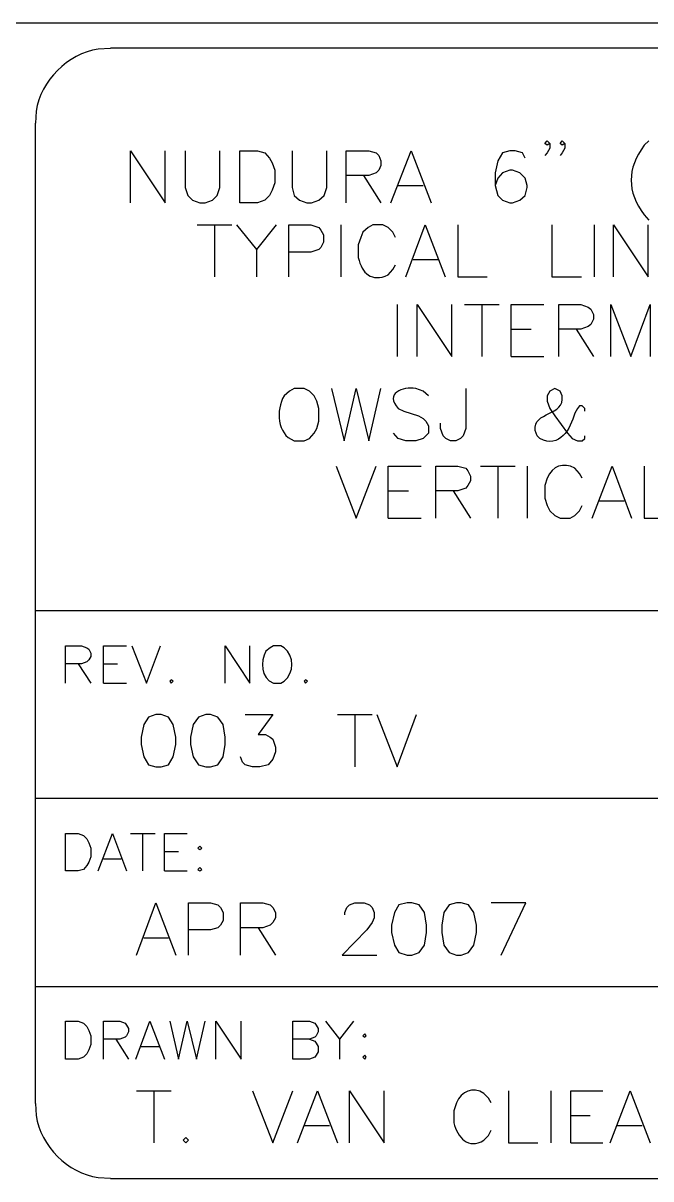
# Model space of a CAD drawing. Header units: millimetres. Extents: x 14 to 201, y 16 to 268.
# Drawn here: x 152.43 to 172.32, y 15.62 to 52.24 of the extents above; entities that cross this region are included whole.
import ezdxf

# ---------------------------------------------------------------- set-up
doc = ezdxf.new("R2010")
doc.units = ezdxf.units.MM
doc.layers.get('0').update_dxf_attribs({"linetype": 'CONTINUOUS'})

msp = doc.modelspace()

# ---------------------------------------------------------------- linework, layer by layer
at = {"color": 0}
for p, q in [((198.121, 52.2386), (17.0174, 52.2386)), ((155.195, 51.4354), (154.813, 51.4131)), ((155.195, 51.4558), (198.924, 51.4558)), ((152.845, 49.4453), (152.823, 49.0636)), ((152.823, 18.0123), (152.823, 49.0636)), ((168.953, 48.4297), (169.037, 48.514)), ((169.037, 48.3665), (168.953, 48.4297)), ((169.037, 48.514), (169.121, 48.4297)), ((169.121, 48.4297), (169.037, 48.3665)), ((169.121, 48.4297), (169.121, 48.2808)), ((169.44, 48.4297), (169.503, 48.514)), ((169.503, 48.3665), (169.44, 48.4297)), ((169.503, 48.514), (169.587, 48.4297)), ((169.587, 48.4297), (169.503, 48.3665)), ((169.587, 48.4297), (169.587, 48.2808)), ((172.255, 48.514), (172.106, 48.3665)), ((155.829, 46.5459), (155.829, 48.1969)), ((155.829, 48.1969), (156.93, 46.5459)), ((156.93, 46.5459), (156.93, 48.1969)), ((157.565, 48.1969), (157.565, 47.0323)), ((158.666, 47.0323), (158.666, 48.1969)), ((159.3, 46.5459), (159.3, 48.1969)), ((159.3, 48.1969), (159.851, 48.1969)), ((159.851, 48.1969), (160.084, 48.1334)), ((160.084, 48.1334), (160.231, 47.964)), ((160.951, 48.1969), (160.951, 47.0323)), ((162.052, 47.0323), (162.052, 48.1969)), ((162.667, 46.5459), (162.667, 48.1969)), ((162.667, 48.1969), (163.386, 48.1969)), ((163.386, 48.1969), (163.619, 48.1334)), ((163.619, 48.1334), (163.703, 48.048)), ((163.703, 48.048), (163.766, 47.8786)), ((164.084, 46.5459), (164.72, 48.1969)), ((164.72, 48.1969), (165.354, 46.5459)), ((167.619, 48.1334), (167.47, 47.8786)), ((167.852, 48.1969), (167.619, 48.1334)), ((168.021, 48.1969), (167.852, 48.1969)), ((168.254, 48.1334), (168.021, 48.1969)), ((168.338, 47.964), (168.254, 48.1334)), ((169.037, 48.1334), (168.953, 48.048)), ((169.121, 48.2808), (169.037, 48.1334)), ((169.503, 48.1334), (169.44, 48.048)), ((169.587, 48.2808), (169.503, 48.1334)), ((160.231, 47.964), (160.317, 47.8151)), ((160.317, 47.8151), (160.401, 47.5823)), ((163.766, 47.7312), (163.703, 47.5823)), ((163.766, 47.8786), (163.766, 47.7312)), ((167.47, 47.8786), (167.386, 47.4984)), ((160.401, 47.5823), (160.401, 47.1798)), ((163.386, 47.4126), (162.667, 47.4126)), ((163.216, 47.4126), (163.766, 46.5459)), ((163.619, 47.4984), (163.386, 47.4126)), ((163.703, 47.5823), (163.619, 47.4984)), ((167.386, 47.4984), (167.386, 47.0958)), ((167.47, 47.3287), (167.386, 47.0958)), ((167.619, 47.4984), (167.47, 47.3287)), ((167.852, 47.5823), (167.619, 47.4984)), ((167.936, 47.5823), (167.852, 47.5823)), ((168.169, 47.4984), (167.936, 47.5823)), ((168.338, 47.3287), (168.169, 47.4984)), ((168.402, 47.0958), (168.338, 47.3287)), ((157.565, 47.0323), (157.649, 46.779)), ((158.581, 46.779), (158.666, 47.0323)), ((160.317, 46.947), (160.231, 46.779)), ((160.401, 47.1798), (160.317, 46.947)), ((160.951, 47.0323), (161.016, 46.779)), ((161.968, 46.779), (162.052, 47.0323)), ((164.317, 47.0958), (165.1, 47.0958)), ((167.386, 47.0958), (167.47, 46.779)), ((168.338, 46.779), (168.402, 47.0323)), ((168.402, 47.0323), (168.402, 47.0958)), ((157.649, 46.779), (157.798, 46.6302)), ((157.798, 46.6302), (158.031, 46.5459)), ((158.031, 46.5459), (158.2, 46.5459)), ((158.2, 46.5459), (158.433, 46.6302)), ((158.433, 46.6302), (158.581, 46.779)), ((159.851, 46.5459), (159.3, 46.5459)), ((160.084, 46.6302), (159.851, 46.5459)), ((160.231, 46.779), (160.084, 46.6302)), ((161.016, 46.779), (161.183, 46.6302)), ((161.183, 46.6302), (161.417, 46.5459)), ((161.417, 46.5459), (161.565, 46.5459)), ((161.565, 46.5459), (161.798, 46.6302)), ((161.798, 46.6302), (161.968, 46.779)), ((167.47, 46.779), (167.619, 46.6302)), ((167.619, 46.6302), (167.852, 46.5459)), ((167.852, 46.5459), (167.936, 46.5459)), ((167.936, 46.5459), (168.169, 46.6302)), ((168.169, 46.6302), (168.338, 46.779)), ((172.106, 46.1641), (172.255, 45.9948)), ((157.945, 45.8474), (159.046, 45.8474)), ((158.496, 45.8474), (158.496, 44.1964)), ((159.195, 45.8474), (159.829, 45.0631)), ((160.444, 45.8474), (159.829, 45.0631)), ((160.846, 44.1964), (160.846, 45.8474)), ((160.846, 45.8474), (161.545, 45.8474)), ((161.545, 45.8474), (161.798, 45.762)), ((162.497, 45.8474), (162.497, 44.1964)), ((163.513, 45.8474), (163.364, 45.762)), ((163.829, 45.8474), (163.513, 45.8474)), ((163.999, 45.762), (163.829, 45.8474)), ((164.55, 44.1964), (165.163, 45.8474)), ((165.163, 45.8474), (165.799, 44.1964)), ((166.201, 45.8474), (166.201, 44.1964)), ((169.184, 45.8474), (169.184, 44.1964)), ((170.518, 45.8474), (170.518, 44.1964)), ((171.133, 44.1964), (171.133, 45.8474)), ((171.133, 45.8474), (172.233, 44.1964)), ((172.233, 44.1964), (172.233, 45.8474)), ((161.798, 45.762), (161.862, 45.6777)), ((161.862, 45.6777), (161.946, 45.5291)), ((161.946, 45.5291), (161.946, 45.296)), ((163.132, 45.4448), (163.047, 45.212)), ((163.196, 45.6145), (163.132, 45.4448)), ((163.364, 45.762), (163.196, 45.6145)), ((164.148, 45.6145), (163.999, 45.762)), ((164.232, 45.4448), (164.148, 45.6145)), ((159.829, 45.0631), (159.829, 44.1964)), ((161.798, 45.0631), (161.545, 44.9792)), ((161.862, 45.128), (161.798, 45.0631)), ((161.946, 45.296), (161.862, 45.128)), ((163.047, 45.212), (163.047, 44.8098)), ((161.545, 44.9792), (160.846, 44.9792)), ((164.783, 44.7463), (165.566, 44.7463)), ((163.999, 44.2599), (164.148, 44.4292)), ((164.148, 44.4292), (164.232, 44.5766)), ((166.201, 44.1964), (167.133, 44.1964)), ((169.184, 44.1964), (170.116, 44.1964)), ((164.275, 43.3282), (164.275, 41.6775)), ((164.91, 41.6775), (164.91, 43.3282)), ((164.91, 43.3282), (166.011, 41.6775)), ((166.011, 41.6775), (166.011, 43.3282)), ((166.412, 43.3282), (167.513, 43.3282)), ((166.963, 43.3282), (166.963, 41.6775)), ((167.895, 41.6775), (167.895, 43.3282)), ((167.895, 43.3282), (168.931, 43.3282)), ((169.397, 41.6775), (169.397, 43.3282)), ((169.397, 43.3282), (170.095, 43.3282)), ((170.095, 43.3282), (170.328, 43.2428)), ((170.328, 43.2428), (170.412, 43.1793)), ((171.047, 41.6775), (171.047, 43.3282)), ((171.047, 43.3282), (171.683, 41.6775)), ((171.683, 41.6775), (172.296, 43.3282)), ((172.296, 43.3282), (172.296, 41.6775)), ((170.412, 43.1793), (170.498, 43.0114)), ((170.498, 42.8625), (170.412, 42.6932)), ((170.498, 43.0114), (170.498, 42.8625)), ((167.895, 42.5457), (168.529, 42.5457)), ((170.095, 42.5457), (169.397, 42.5457)), ((169.946, 42.5457), (170.498, 41.6775)), ((170.328, 42.6297), (170.095, 42.5457)), ((170.412, 42.6932), (170.328, 42.6297)), ((167.895, 41.6775), (168.931, 41.6775)), ((161.016, 40.6619), (160.867, 40.5765)), ((161.332, 40.6619), (161.016, 40.6619)), ((161.502, 40.5765), (161.332, 40.6619)), ((162.201, 40.6619), (162.603, 39.0095)), ((162.603, 39.0095), (162.983, 40.6619)), ((162.983, 40.6619), (163.386, 39.0095)), ((163.386, 39.0095), (163.766, 40.6619)), ((165.1, 40.5765), (164.867, 40.6619)), ((166.455, 40.6619), (166.455, 39.3912)), ((169.27, 40.6619), (169.121, 40.5765)), ((169.44, 40.5765), (169.27, 40.6619)), ((160.867, 40.5765), (160.697, 40.429)), ((161.649, 40.429), (161.502, 40.5765)), ((161.735, 40.2594), (161.649, 40.429)), ((165.269, 40.429), (165.1, 40.5765)), ((169.121, 40.5765), (169.037, 40.429)), ((169.037, 40.429), (169.037, 40.2594)), ((169.503, 40.429), (169.44, 40.5765)), ((161.798, 40.0265), (161.735, 40.2594)), ((161.798, 39.624), (161.798, 40.0265)), ((164.317, 40.0265), (164.487, 39.9411)), ((164.487, 39.9411), (164.953, 39.7937)), ((169.037, 40.2594), (169.121, 40.0265)), ((169.121, 40.0265), (169.27, 39.7937)), ((169.989, 40.0265), (169.905, 39.8776)), ((170.053, 40.1105), (169.989, 40.0265)), ((170.138, 40.1105), (170.053, 40.1105)), ((170.222, 40.0265), (170.138, 40.1105)), ((170.222, 39.9411), (170.222, 40.0265)), ((161.735, 39.3912), (161.798, 39.624)), ((164.953, 39.7937), (165.1, 39.7083)), ((165.1, 39.7083), (165.184, 39.624)), ((165.184, 39.624), (165.269, 39.4751)), ((165.65, 39.3912), (165.65, 39.5609)), ((169.27, 39.7937), (169.672, 39.2423)), ((161.502, 39.0744), (161.649, 39.2423)), ((161.649, 39.2423), (161.735, 39.3912)), ((164.317, 39.0744), (164.168, 39.2423)), ((165.269, 39.2423), (165.1, 39.0744)), ((165.269, 39.4751), (165.269, 39.2423)), ((165.735, 39.1583), (165.65, 39.3912)), ((166.455, 39.3912), (166.371, 39.1583)), ((168.72, 39.1583), (168.657, 39.3277)), ((169.672, 39.2423), (169.82, 39.0744)), ((161.016, 39.0095), (161.332, 39.0095)), ((161.332, 39.0095), (161.502, 39.0744)), ((164.55, 39.0095), (164.317, 39.0744)), ((164.867, 39.0095), (164.55, 39.0095)), ((165.1, 39.0744), (164.867, 39.0095)), ((165.819, 39.0744), (165.735, 39.1583)), ((165.968, 39.0095), (165.819, 39.0744)), ((166.138, 39.0095), (165.968, 39.0095)), ((166.285, 39.0744), (166.138, 39.0095)), ((166.371, 39.1583), (166.285, 39.0744)), ((168.804, 39.0744), (168.72, 39.1583)), ((169.82, 39.0744), (169.989, 39.0095)), ((169.989, 39.0095), (170.138, 39.0095)), ((170.138, 39.0095), (170.222, 39.0744)), ((170.222, 39.0744), (170.222, 39.1583)), ((162.348, 38.2062), (162.983, 36.5552)), ((162.983, 36.5552), (163.619, 38.2062)), ((163.999, 36.5552), (163.999, 38.2062)), ((163.999, 38.2062), (165.037, 38.2062)), ((165.503, 36.5552), (165.503, 38.2062)), ((165.503, 38.2062), (166.201, 38.2062)), ((166.201, 38.2062), (166.455, 38.1427)), ((166.455, 38.1427), (166.518, 38.0573)), ((166.92, 38.2062), (168.021, 38.2062)), ((167.47, 38.2062), (167.47, 36.5552)), ((168.402, 38.2062), (168.402, 36.5552)), ((170.053, 37.9734), (169.905, 38.1427)), ((170.455, 36.5552), (171.09, 38.2062)), ((171.09, 38.2062), (171.704, 36.5552)), ((172.106, 38.2062), (172.106, 36.5552)), ((166.518, 38.0573), (166.604, 37.8876)), ((166.604, 37.7402), (166.518, 37.5916)), ((166.604, 37.8876), (166.604, 37.7402)), ((169.037, 37.8245), (168.953, 37.5916)), ((170.138, 37.8245), (170.053, 37.9734)), ((163.999, 37.4234), (164.634, 37.4234)), ((166.201, 37.4234), (165.503, 37.4234)), ((166.052, 37.4234), (166.604, 36.5552)), ((166.455, 37.5073), (166.201, 37.4234)), ((166.518, 37.5916), (166.455, 37.5073)), ((168.953, 37.5916), (168.953, 37.1905)), ((168.953, 37.1905), (169.037, 36.9577)), ((170.688, 37.1052), (171.471, 37.1052)), ((169.037, 36.9577), (169.121, 36.788)), ((169.121, 36.788), (169.27, 36.6391)), ((169.27, 36.6391), (169.44, 36.5552)), ((169.756, 36.5552), (169.905, 36.6391)), ((169.905, 36.6391), (170.053, 36.788)), ((170.053, 36.788), (170.138, 36.9577)), ((163.999, 36.5552), (165.037, 36.5552)), ((169.44, 36.5552), (169.756, 36.5552)), ((172.106, 36.5552), (173.058, 36.5552)), ((152.823, 33.6338), (201.296, 33.6338)), ((153.775, 31.3269), (153.775, 32.5121)), ((153.775, 32.5121), (154.284, 32.5121)), ((154.284, 32.5121), (154.453, 32.4487)), ((154.453, 32.4487), (154.517, 32.406)), ((154.517, 32.406), (154.58, 32.2792)), ((154.58, 32.2792), (154.58, 32.1731)), ((154.982, 31.3269), (154.982, 32.5121)), ((154.982, 32.5121), (155.702, 32.5121)), ((155.871, 32.5121), (156.337, 31.3269)), ((156.337, 31.3269), (156.782, 32.5121)), ((158.834, 31.3269), (158.834, 32.5121)), ((158.834, 32.5121), (159.618, 31.3269)), ((159.618, 31.3269), (159.618, 32.5121)), ((160.254, 32.4487), (160.125, 32.3426)), ((160.358, 32.5121), (160.254, 32.4487)), ((160.591, 32.5121), (160.358, 32.5121)), ((160.697, 32.4487), (160.591, 32.5121)), ((154.284, 31.9402), (153.775, 31.9402)), ((154.178, 31.9402), (154.58, 31.3269)), ((154.453, 32.0036), (154.284, 31.9402)), ((154.517, 32.0669), (154.453, 32.0036)), ((154.58, 32.1731), (154.517, 32.0669)), ((154.982, 31.9402), (155.426, 31.9402)), ((154.982, 31.3269), (155.702, 31.3269)), ((157.12, 31.4331), (157.079, 31.3903)), ((157.079, 31.3903), (157.12, 31.3269)), ((157.183, 31.3903), (157.12, 31.4331)), ((157.12, 31.3269), (157.183, 31.3903)), ((160.358, 31.3269), (160.591, 31.3269)), ((160.591, 31.3269), (160.697, 31.3903)), ((161.375, 31.4331), (161.332, 31.3903)), ((161.332, 31.3903), (161.375, 31.3269)), ((161.439, 31.3903), (161.375, 31.4331)), ((161.375, 31.3269), (161.439, 31.3903)), ((156.4, 30.2466), (156.253, 30.015)), ((156.633, 30.332), (156.4, 30.2466)), ((156.803, 30.332), (156.633, 30.332)), ((157.036, 30.2466), (156.803, 30.332)), ((157.183, 30.015), (157.036, 30.2466)), ((157.988, 30.2466), (157.818, 30.015)), ((158.221, 30.332), (157.988, 30.2466)), ((158.37, 30.332), (158.221, 30.332)), ((158.603, 30.2466), (158.37, 30.332)), ((158.771, 30.015), (158.603, 30.2466)), ((159.469, 30.332), (160.338, 30.332)), ((160.338, 30.332), (159.872, 29.6967)), ((162.391, 30.332), (163.492, 30.332)), ((162.941, 30.332), (162.941, 28.6811)), ((163.639, 30.332), (164.275, 28.6811)), ((164.275, 28.6811), (164.888, 30.332)), ((156.253, 30.015), (156.168, 29.6127)), ((157.269, 29.6127), (157.183, 30.015)), ((157.818, 30.015), (157.734, 29.6127)), ((158.834, 29.6127), (158.771, 30.015)), ((159.872, 29.6967), (160.105, 29.6967)), ((160.105, 29.6967), (160.254, 29.6127)), ((156.168, 29.6127), (156.168, 29.3798)), ((156.168, 29.3798), (156.253, 28.9981)), ((157.183, 28.9981), (157.269, 29.3798)), ((157.269, 29.3798), (157.269, 29.6127)), ((157.734, 29.6127), (157.734, 29.3798)), ((157.734, 29.3798), (157.818, 28.9981)), ((158.771, 28.9981), (158.834, 29.3798)), ((158.834, 29.3798), (158.834, 29.6127)), ((160.254, 29.6127), (160.338, 29.5493)), ((160.338, 29.5493), (160.421, 29.2943)), ((160.421, 29.2943), (160.421, 29.1469)), ((156.253, 28.9981), (156.4, 28.7445)), ((157.036, 28.7445), (157.183, 28.9981)), ((157.818, 28.9981), (157.988, 28.7445)), ((158.603, 28.7445), (158.771, 28.9981)), ((159.385, 28.8286), (159.322, 28.9981)), ((160.421, 29.1469), (160.338, 28.914)), ((156.4, 28.7445), (156.633, 28.6811)), ((156.633, 28.6811), (156.803, 28.6811)), ((156.803, 28.6811), (157.036, 28.7445)), ((157.988, 28.7445), (158.221, 28.6811)), ((158.221, 28.6811), (158.37, 28.6811)), ((158.37, 28.6811), (158.603, 28.7445)), ((159.469, 28.7445), (159.385, 28.8286)), ((159.702, 28.6811), (159.469, 28.7445)), ((159.935, 28.6811), (159.702, 28.6811)), ((160.19, 28.7445), (159.935, 28.6811)), ((160.338, 28.914), (160.19, 28.7445)), ((152.823, 27.6862), (177.058, 27.6862)), ((153.775, 25.3793), (153.775, 26.5644)), ((153.775, 26.5644), (154.178, 26.5644)), ((154.178, 26.5644), (154.347, 26.5011)), ((154.347, 26.5011), (154.453, 26.3949)), ((154.453, 26.3949), (154.517, 26.2682)), ((154.813, 25.3793), (155.258, 26.5644)), ((155.258, 26.5644), (155.702, 25.3793)), ((155.829, 26.5644), (156.613, 26.5644)), ((156.21, 26.5644), (156.21, 25.3793)), ((156.909, 25.3793), (156.909, 26.5644)), ((156.909, 26.5644), (157.628, 26.5644)), ((154.517, 26.2682), (154.58, 26.0987)), ((154.58, 26.0987), (154.58, 25.8231)), ((158.031, 26.1621), (157.967, 26.0987)), ((157.967, 26.0987), (158.031, 26.056)), ((158.094, 26.0987), (158.031, 26.1621)), ((158.031, 26.056), (158.094, 26.0987)), ((154.517, 25.6536), (154.453, 25.5488)), ((154.58, 25.8231), (154.517, 25.6536)), ((154.982, 25.7597), (155.532, 25.7597)), ((156.909, 25.9926), (157.353, 25.9926)), ((154.178, 25.3793), (153.775, 25.3793)), ((154.347, 25.4207), (154.178, 25.3793)), ((154.453, 25.5488), (154.347, 25.4207)), ((156.909, 25.3793), (157.628, 25.3793)), ((158.031, 25.4841), (157.967, 25.4207)), ((157.967, 25.4207), (158.031, 25.3793)), ((158.094, 25.4207), (158.031, 25.4841)), ((158.031, 25.3793), (158.094, 25.4207)), ((156.02, 22.7114), (156.633, 24.3623)), ((156.633, 24.3623), (157.269, 22.7114)), ((157.671, 22.7114), (157.671, 24.3623)), ((157.671, 24.3623), (158.37, 24.3623)), ((158.37, 24.3623), (158.603, 24.2989)), ((158.603, 24.2989), (158.687, 24.2149)), ((158.687, 24.2149), (158.771, 24.0661)), ((159.322, 22.7114), (159.322, 24.3623)), ((159.322, 24.3623), (160.021, 24.3623)), ((160.021, 24.3623), (160.254, 24.2989)), ((160.254, 24.2989), (160.338, 24.2149)), ((160.338, 24.2149), (160.423, 24.0661)), ((162.624, 24.0661), (162.687, 24.2149)), ((162.687, 24.2149), (162.771, 24.2989)), ((162.771, 24.2989), (162.941, 24.3623)), ((162.941, 24.3623), (163.237, 24.3623)), ((163.237, 24.3623), (163.406, 24.2989)), ((163.406, 24.2989), (163.492, 24.2149)), ((163.492, 24.2149), (163.555, 24.0661)), ((164.338, 24.2989), (164.191, 24.0661)), ((164.592, 24.3623), (164.338, 24.2989)), ((164.74, 24.3623), (164.592, 24.3623)), ((164.973, 24.2989), (164.74, 24.3623)), ((165.143, 24.0661), (164.973, 24.2989)), ((165.925, 24.2989), (165.756, 24.0661)), ((166.158, 24.3623), (165.925, 24.2989)), ((166.307, 24.3623), (166.158, 24.3623)), ((166.54, 24.2989), (166.307, 24.3623)), ((166.708, 24.0661), (166.54, 24.2989)), ((168.359, 24.3623), (167.259, 24.3623)), ((167.576, 22.7114), (168.359, 24.3623)), ((158.771, 23.8125), (158.687, 23.665)), ((158.771, 24.0661), (158.771, 23.8125)), ((160.423, 23.8966), (160.338, 23.7491)), ((160.423, 24.0661), (160.423, 23.8966)), ((162.624, 23.982), (162.624, 24.0661)), ((163.555, 23.8966), (163.492, 23.7491)), ((163.555, 24.0661), (163.555, 23.8966)), ((164.191, 24.0661), (164.105, 23.665)), ((165.206, 23.665), (165.143, 24.0661)), ((165.756, 24.0661), (165.693, 23.665)), ((166.794, 23.665), (166.708, 24.0661)), ((158.37, 23.5162), (157.671, 23.5162)), ((158.603, 23.5796), (158.37, 23.5162)), ((158.687, 23.665), (158.603, 23.5796)), ((160.021, 23.5796), (159.322, 23.5796)), ((159.872, 23.5796), (160.423, 22.7114)), ((160.254, 23.665), (160.021, 23.5796)), ((160.338, 23.7491), (160.254, 23.665)), ((163.322, 23.5162), (162.54, 22.7114)), ((163.492, 23.7491), (163.322, 23.5162)), ((164.105, 23.665), (164.105, 23.4322)), ((165.206, 23.4322), (165.206, 23.665)), ((165.693, 23.665), (165.693, 23.4322)), ((166.794, 23.4322), (166.794, 23.665)), ((156.253, 23.2627), (157.036, 23.2627)), ((164.105, 23.4322), (164.191, 23.0298)), ((165.143, 23.0298), (165.206, 23.4322)), ((165.693, 23.4322), (165.756, 23.0298)), ((166.708, 23.0298), (166.794, 23.4322)), ((162.54, 22.7114), (163.639, 22.7114)), ((164.191, 23.0298), (164.338, 22.7969)), ((164.338, 22.7969), (164.592, 22.7114)), ((164.592, 22.7114), (164.74, 22.7114)), ((164.74, 22.7114), (164.973, 22.7969)), ((164.973, 22.7969), (165.143, 23.0298)), ((165.756, 23.0298), (165.925, 22.7969)), ((165.925, 22.7969), (166.158, 22.7114)), ((166.158, 22.7114), (166.307, 22.7114)), ((166.307, 22.7114), (166.54, 22.7969)), ((166.54, 22.7969), (166.708, 23.0298)), ((152.823, 21.7165), (201.296, 21.7165)), ((153.775, 19.4097), (153.775, 20.6168)), ((153.775, 20.6168), (154.178, 20.6168)), ((154.178, 20.6168), (154.347, 20.5534)), ((154.347, 20.5534), (154.453, 20.4473)), ((154.982, 19.4097), (154.982, 20.6168)), ((154.982, 20.6168), (155.491, 20.6168)), ((155.491, 20.6168), (155.659, 20.5534)), ((155.659, 20.5534), (155.702, 20.4887)), ((155.998, 19.4097), (156.443, 20.6168)), ((156.443, 20.6168), (156.909, 19.4097)), ((157.079, 20.6168), (157.353, 19.4097)), ((157.353, 19.4097), (157.628, 20.6168)), ((157.628, 20.6168), (157.925, 19.4097)), ((157.925, 19.4097), (158.2, 20.6168)), ((158.538, 19.4097), (158.538, 20.6168)), ((158.538, 20.6168), (159.343, 19.4097)), ((159.343, 19.4097), (159.343, 20.6168)), ((160.973, 19.4097), (160.973, 20.6168)), ((160.973, 20.6168), (161.502, 20.6168)), ((161.502, 20.6168), (161.671, 20.5534)), ((161.671, 20.5534), (161.713, 20.49)), ((162.009, 20.6168), (162.454, 20.0449)), ((162.899, 20.6168), (162.454, 20.0449)), ((154.453, 20.4473), (154.517, 20.3206)), ((154.517, 20.3206), (154.58, 20.1511)), ((154.58, 20.1511), (154.58, 19.8754)), ((155.702, 20.1511), (155.659, 20.1083)), ((155.702, 20.4887), (155.765, 20.384)), ((155.765, 20.2778), (155.702, 20.1511)), ((155.765, 20.384), (155.765, 20.2778)), ((161.713, 20.1511), (161.671, 20.1083)), ((161.713, 20.49), (161.776, 20.384)), ((161.776, 20.2778), (161.713, 20.1511)), ((161.776, 20.384), (161.776, 20.2778)), ((163.259, 20.2144), (163.196, 20.1511)), ((163.196, 20.1511), (163.259, 20.1083)), ((163.3, 20.1511), (163.259, 20.2144)), ((163.259, 20.1083), (163.3, 20.1511)), ((154.58, 19.8754), (154.517, 19.706)), ((155.491, 20.0449), (154.982, 20.0449)), ((155.363, 20.0449), (155.765, 19.4097)), ((155.659, 20.1083), (155.491, 20.0449)), ((156.168, 19.8121), (156.74, 19.8121)), ((161.502, 20.0449), (160.973, 20.0449)), ((161.671, 20.1083), (161.502, 20.0449)), ((161.502, 20.0449), (161.671, 19.9815)), ((161.671, 19.9815), (161.713, 19.9182)), ((161.713, 19.9182), (161.776, 19.8121)), ((161.776, 19.8121), (161.776, 19.6426)), ((162.454, 20.0449), (162.454, 19.4097)), ((154.178, 19.4097), (153.775, 19.4097)), ((154.347, 19.4731), (154.178, 19.4097)), ((154.453, 19.5792), (154.347, 19.4731)), ((154.517, 19.706), (154.453, 19.5792)), ((161.502, 19.4097), (160.973, 19.4097)), ((161.671, 19.4731), (161.502, 19.4097)), ((161.713, 19.5364), (161.671, 19.4731)), ((161.776, 19.6426), (161.713, 19.5364)), ((163.259, 19.5364), (163.196, 19.4731)), ((163.196, 19.4731), (163.259, 19.4097)), ((163.3, 19.4731), (163.259, 19.5364)), ((163.259, 19.4097), (163.3, 19.4731)), ((156.02, 18.4147), (157.12, 18.4147)), ((156.57, 18.4147), (156.57, 16.7638)), ((159.702, 18.4147), (160.338, 16.7638)), ((160.338, 16.7638), (160.973, 18.4147)), ((161.12, 16.7638), (161.756, 18.4147)), ((161.756, 18.4147), (162.391, 16.7638)), ((162.771, 16.7638), (162.771, 18.4147)), ((162.771, 18.4147), (163.872, 16.7638)), ((163.872, 16.7638), (163.872, 18.4147)), ((167.174, 18.1818), (167.027, 18.3307)), ((167.809, 18.4147), (167.809, 16.7638)), ((169.143, 18.4147), (169.143, 16.7638)), ((169.779, 16.7638), (169.779, 18.4147)), ((169.779, 18.4147), (170.794, 18.4147)), ((171.027, 16.7638), (171.662, 18.4147)), ((171.662, 18.4147), (172.296, 16.7638)), ((152.823, 18.0123), (152.845, 17.632)), ((166.158, 18.0344), (166.074, 17.7794)), ((167.259, 18.0344), (167.174, 18.1818)), ((166.074, 17.7794), (166.074, 17.3991)), ((169.779, 17.632), (170.392, 17.632)), ((161.353, 17.315), (162.137, 17.315)), ((171.26, 17.315), (172.043, 17.315)), ((157.585, 16.9333), (157.502, 16.8493)), ((157.502, 16.8493), (157.585, 16.7638)), ((157.671, 16.8493), (157.585, 16.9333)), ((157.585, 16.7638), (157.671, 16.8493)), ((167.027, 16.8493), (167.174, 16.9967)), ((167.174, 16.9967), (167.259, 17.1662)), ((167.809, 16.7638), (168.741, 16.7638)), ((169.779, 16.7638), (170.794, 16.7638)), ((154.813, 15.6628), (155.195, 15.6421)), ((198.924, 15.6215), (155.195, 15.6215))]:
    msp.add_line(p, q, dxfattribs=at)
for points in [[(154.813, 51.4131), (153.843, 51.2755), (152.983, 50.4155), (152.845, 49.4453)], [(172.106, 48.3665), (171.555, 47.6306), (171.555, 46.8986), (172.106, 46.1641)], [(163.047, 44.8098), (163.171, 44.3082), (163.461, 44.0228), (163.999, 44.2599)], [(164.867, 40.6619), (164.458, 40.725), (163.868, 40.5144), (164.317, 40.0265)], [(160.697, 40.429), (160.445, 39.9824), (160.459, 39.2105), (161.016, 39.0095)], [(168.657, 39.3277), (168.56, 39.9563), (169.612, 39.7771), (169.503, 40.429)], [(169.905, 39.8776), (169.774, 39.3883), (169.416, 38.7449), (168.804, 39.0744)], [(169.905, 38.1427), (169.547, 38.3286), (169.194, 38.2104), (169.037, 37.8245)], [(160.125, 32.3426), (159.933, 32.0091), (159.964, 31.4909), (160.358, 31.3269)], [(160.697, 31.3903), (161.026, 31.6549), (161.026, 32.1841), (160.697, 32.4487)], [(167.027, 18.3307), (166.671, 18.5773), (166.317, 18.3817), (166.158, 18.0344)], [(152.845, 17.632), (152.983, 16.6619), (153.843, 15.802), (154.813, 15.6628)], [(166.074, 17.3991), (166.182, 16.9444), (166.536, 16.5323), (167.027, 16.8493)]]:
    msp.add_open_spline(points, degree=3, dxfattribs=at)

doc.saveas('drawing.dxf')
